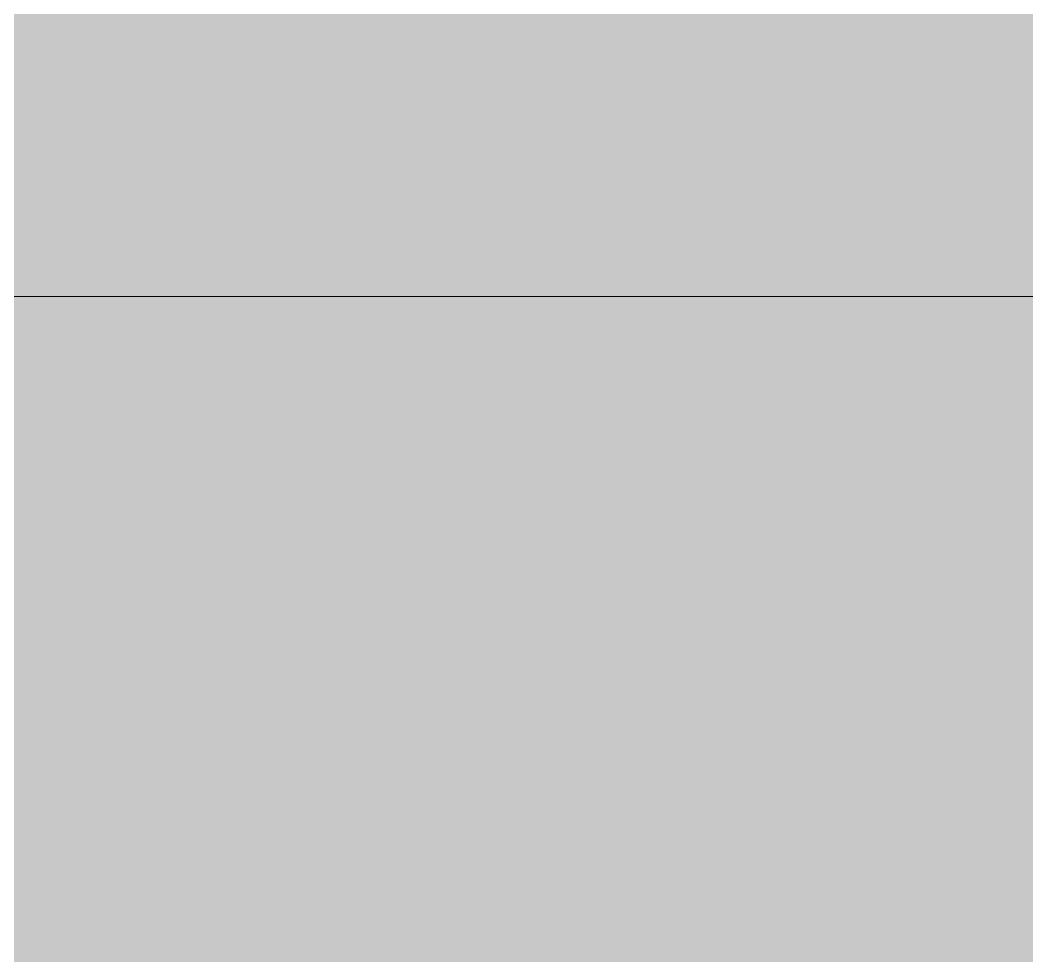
# Model space of a CAD drawing. Header units: inches. Extents: x -4169 to -1846, y 9706 to 12377.
# Drawn here: x -3851.659 to -3850.491, y 10552.424 to 10553.51 of the extents above; entities that cross this region are included whole.
import ezdxf

# ---------------------------------------------------------------- set-up
doc = ezdxf.new("R2010")
doc.units = ezdxf.units.IN
doc.header["$MEASUREMENT"] = 0
for name, color, linetype, lineweight in [('A-WALL', 113, 'Continuous', 18), ('A-WALL-PATT-4', 111, 'Continuous', 9), ('I-WALL-2', 2, 'Continuous', 5)]:
    doc.layers.add(name, color=color, linetype=linetype, lineweight=lineweight)

msp = doc.modelspace()

# ---------------------------------------------------------------- hatches: boundary and pattern name
at = {"layer": 'A-WALL-PATT-4'}
h = msp.add_hatch(dxfattribs=at)
h.set_pattern_fill('FP_2', color=256, style=0, pattern_type=2)
h.set_pattern_definition([(161.57, (0.32, 0.32), (-2.560496185, -0.000537386), [0, -18.214, 2.022, 0]), (18.43, (-0.32, 0.32), (-2.560496185, 0.000537386), [0, -18.214, 2.022, 0]), (108.43, (0.32, 0.32), (1.27922091, -6.400876726), [6.07, -14.166]), (71.57, (-0.32, 0.32), (1.27922091, 6.400876726), [6.07, -14.166])])
h.paths.add_polyline_path([(-3486.6737, 10547.6894), (-3486.6737, 10553.1894), (-3852.4737, 10553.1894), (-3852.4737, 10547.6894), (-3487.0113, 10547.6894)], flags=0)
at = {"layer": 'I-WALL-2'}
h = msp.add_hatch(color=256, dxfattribs=at)
h.paths.add_polyline_path([(-3486.7124, 10553.1894), (-3486.6737, 10553.1894), (-3486.6737, 10553.8144), (-3525.2987, 10553.8144), (-3525.2987, 10553.5644), (-3555.2987, 10553.5644), (-3555.2987, 10553.8144), (-3604.9237, 10553.8144), (-3604.9237, 10553.1894), (-3487.2987, 10553.1894)], flags=0)
h.paths.add_polyline_path([(-3844.0511, 10553.1894), (-3800.412, 10553.1894), (-3800.412, 10553.8144), (-3852.4737, 10553.8144), (-3852.4737, 10553.1894), (-3851.8487, 10553.1894)], flags=0)
h.paths.add_polyline_path([(-3614.6858, 10553.1894), (-3609.6737, 10553.1894), (-3609.6737, 10553.8144), (-3728.412, 10553.8144), (-3728.412, 10553.1894), (-3630.6858, 10553.1894)], flags=0)

# ---------------------------------------------------------------- linework, layer by layer
at = {"layer": 'A-WALL'}
msp.add_line((-3852.4737, 10553.1894), (-3800.412, 10553.1894), dxfattribs=at)

doc.saveas('drawing.dxf')
